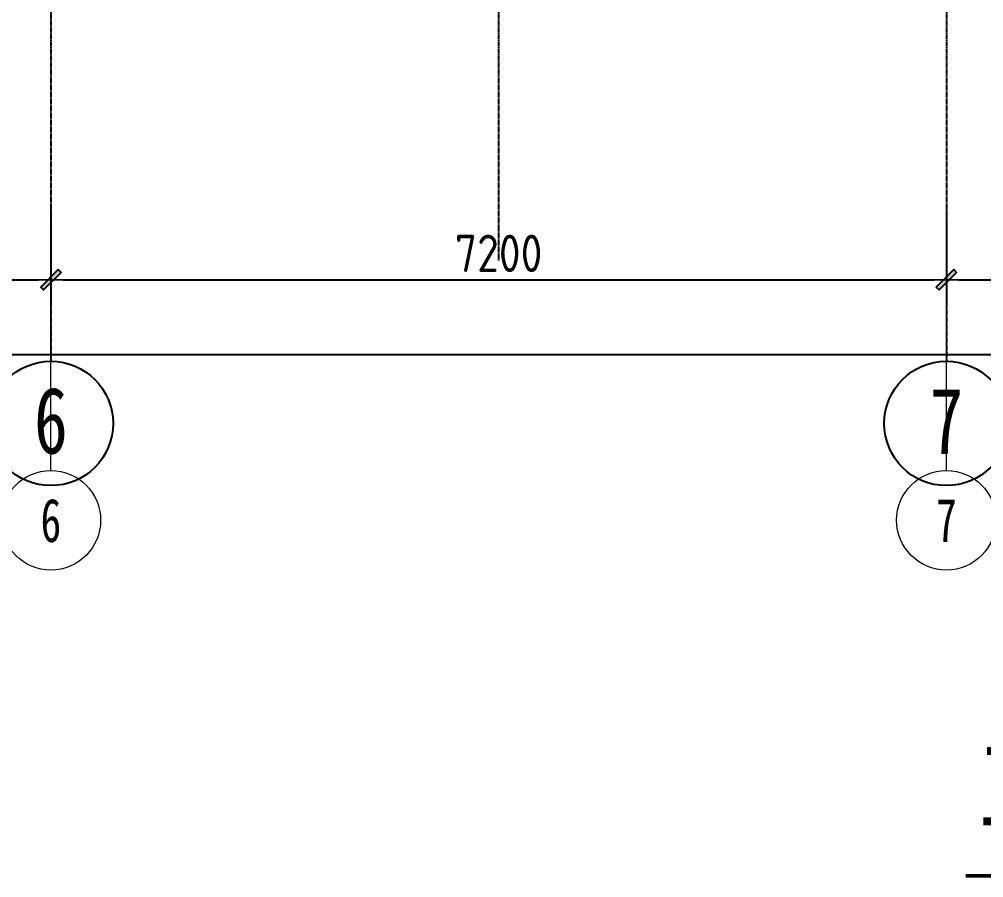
# Model space of a CAD drawing. Header units: millimetres. Extents: x 33621 to 401573, y -91663 to 133135.
# Drawn here: x 74442 to 82197, y 34654 to 41556 of the extents above; entities that cross this region are included whole.
import ezdxf
from ezdxf.enums import TextEntityAlignment as Align

# ---------------------------------------------------------------- set-up
doc = ezdxf.new("R2010")
doc.units = ezdxf.units.MM
doc.header["$LTSCALE"] = 10
doc.linetypes.add('CENTER2', pattern=[1.125, 0.75, -0.125, 0.125, -0.125])
doc.layers.get('0').update_dxf_attribs({"color": 253})
doc.layers.get('Defpoints').update_dxf_attribs({"color": 250})
doc.layers.add('0a', color=253, linetype='Continuous', plot=False)
doc.layers.add('AXIS【轴号】', color=253, linetype='Continuous', lineweight=0)
for name, color, linetype in [('Dim【尺寸标注】', 253, 'Continuous'), ('GRID', 253, 'CENTER2'), ('PUB_DIM', 253, 'Continuous'), ('TEXT', 253, 'Continuous'), ('THICK', 253, 'Continuous')]:
    doc.layers.add(name, color=color, linetype=linetype)
doc.styles.add('BZHZ1', font='', dxfattribs={"width": 0.8})
doc.styles.add('CCD_DIM', font='ARCHS.SHX')
doc.styles.add('TSSD_Norm', font='Tssdeng.shx', dxfattribs={"width": 0.75, "bigfont": 'hztxt.shx'})
doc.styles.add('宋体', font='', dxfattribs={"width": 0.7})
doc.styles.get('BZHZ1').set_extended_font_data('仿宋_GB2312')
doc.styles.get('宋体').set_extended_font_data('SimSun')
doc.dimstyles.new('ZL_1：100', dxfattribs={"dimtxt": 3, "dimasz": 1, "dimexe": 2, "dimexo": 2, "dimgap": 0.6, "dimtad": 1, "dimdec": 0, "dimrnd": 5, "dimdsep": 46, "dimtxsty": 'CCD_DIM', "dimblk": 'WS-cj', "dimblk1": 'WS-cj', "dimblk2": 'WS-cj', "dimcen": 1, "dimclrd": 44, "dimclre": 44, "dimclrt": 2, "dimadec": 0, "dimazin": 2, "dimtfac": 1, "dimtdec": 0, "dimtix": 1, "dimtmove": 2, "dimatfit": 3, "dimldrblk": 'hl_arrow2', "dimfxl": 5, "dimfxlon": 1, "dimarcsym": 0})

# ---------------------------------------------------------------- blocks, each defined once
blk = doc.blocks.new('海龙0425175846')
at = {"layer": 'GRID', "ltscale": 0.01}
for p, q in [((-91.558, 257.02), (-91.558, 41.97)), ((-55.558, 257.02), (-55.558, 50.038)), ((-19.558, 257.02), (-19.558, 41.97))]:
    blk.add_line(p, q, dxfattribs=at)
at = {"layer": 'GRID', "color": 3, "linetype": 'Continuous'}
for centre in [(-91.558, 36.97), (-19.558, 36.97)]:
    blk.add_circle(centre, 5, dxfattribs=at)
at = {"layer": 'THICK', "const_width": 0.3}
blk.add_lwpolyline([(-18.006, 0.6), (50.891, 0.6)], dxfattribs=at)
at = {"layer": 'GRID', "color": 3, "linetype": 'Continuous', "style": 'BZHZ1', "width": 0.75}
for s, p in [('6', (-91.558, 37.173)), ('7', (-19.558, 37.173))]:
    blk.add_text(s, height=5.333, dxfattribs=at).set_placement(p, align=Align.MIDDLE)
at = {"layer": 'TEXT', "style": 'TSSD_Norm', "width": 0.75}
blk.add_text('三层梁配筋平面图', height=7, dxfattribs=at).set_placement((-16.937, 1.945), align=Align.BOTTOM_LEFT)
blk = doc.blocks.new('hl_Axis-A1')
at = {"color": 150, "ltscale": 2}
blk.add_line((21.333, 0), (0, 0), dxfattribs=at)
at = {"color": 150}
blk.add_circle((25.333, 0), 4, dxfattribs=at)
at = {"color": 50, "style": '宋体', "width": 0.7}
blk.add_attdef('轴号', text='', height=3.5, dxfattribs=at).set_placement((25.333, 0), align=Align.MIDDLE_CENTER)
blk = doc.blocks.new('WS-cj')
blk.add_hatch(color=2).paths.add_polyline_path([(0.588, 0.818), (-0.818, -0.588), (-0.588, -0.818), (0.818, 0.588)])
at = {"color": 2, "linetype": 'ByBlock', "lineweight": 0}
for p, q in [((-1.1, 0), (0, 0)), ((0, 0), (1.1, 0))]:
    blk.add_line(p, q, dxfattribs=at)
at = {"color": 2}
blk.add_lwpolyline([(0.588, 0.818), (-0.818, -0.588), (-0.588, -0.818), (0.818, 0.588)], close=True, dxfattribs=at)
blk = doc.blocks.new('*D244')
at = {"layer": 'Defpoints', "color": 0, "transparency": 16777216}
for p in [(-15662.3, -18683.9), (-8462.3, -18683.9), (-8462.3, -19283.9)]:
    blk.add_point(p, dxfattribs=at)
at = {"layer": 'Dim【尺寸标注】', "color": 44, "lineweight": -2, "transparency": 16777216}
for p, q in [((-15662.3, -18783.9), (-15662.3, -19483.9)), ((-8462.3, -18783.9), (-8462.3, -19483.9)), ((-15562.3, -19283.9), (-8562.3, -19283.9))]:
    blk.add_line(p, q, dxfattribs=at)
at = {"layer": 'Dim【尺寸标注】', "color": 44, "lineweight": -2, "transparency": 16777216, "xscale": 100, "yscale": 100, "zscale": 100, "rotation": 180}
blk.add_blockref('WS-cj', (-15662.3, -19283.9), dxfattribs=at)
at = {"layer": 'Dim【尺寸标注】', "color": 44, "lineweight": -2, "transparency": 16777216, "xscale": 100, "yscale": 100, "zscale": 100}
blk.add_blockref('WS-cj', (-8462.3, -19283.9), dxfattribs=at)
at = {"layer": 'Dim【尺寸标注】', "color": 2, "transparency": 16777216, "insert": (-12062.3, -19071.4), "char_height": 300, "attachment_point": 5, "style": 'CCD_DIM'}
blk.add_mtext('7200', dxfattribs=at)
blk = doc.blocks.new('hl_arrow2')
at = {"color": 2}
blk.add_line((-0.2, 0), (-1, 0), dxfattribs=at)
blk.add_lwpolyline([(-0.2, 0), (-0.9, -0.7), (-0.7, -0.9), (0, 0), (-0.7, 0.9), (-0.9, 0.7)], close=True, dxfattribs=at)
blk = doc.blocks.new('*D245')
at = {"layer": 'Defpoints', "color": 0, "transparency": 16777216}
for p in [(-8462.3, -18683.9), (-1262.3, -18683.9), (-1262.3, -19283.9)]:
    blk.add_point(p, dxfattribs=at)
at = {"layer": 'Dim【尺寸标注】', "color": 44, "lineweight": -2, "transparency": 16777216}
for p, q in [((-8462.3, -18783.9), (-8462.3, -19483.9)), ((-1262.3, -18783.9), (-1262.3, -19483.9)), ((-8362.3, -19283.9), (-1362.3, -19283.9))]:
    blk.add_line(p, q, dxfattribs=at)
at = {"layer": 'Dim【尺寸标注】', "color": 44, "lineweight": -2, "transparency": 16777216, "xscale": 100, "yscale": 100, "zscale": 100, "rotation": 180}
blk.add_blockref('WS-cj', (-8462.3, -19283.9), dxfattribs=at)
at = {"layer": 'Dim【尺寸标注】', "color": 44, "lineweight": -2, "transparency": 16777216, "xscale": 100, "yscale": 100, "zscale": 100}
blk.add_blockref('WS-cj', (-1262.3, -19283.9), dxfattribs=at)
at = {"layer": 'Dim【尺寸标注】', "color": 2, "transparency": 16777216, "insert": (-4862.3, -19071.4), "char_height": 300, "attachment_point": 5, "style": 'CCD_DIM'}
blk.add_mtext('7200', dxfattribs=at)
blk = doc.blocks.new('*D246')
at = {"layer": 'Defpoints', "color": 0, "transparency": 16777216}
for p in [(-1262.3, -18683.9), (5937.7, -18683.9), (5937.7, -19283.9)]:
    blk.add_point(p, dxfattribs=at)
at = {"layer": 'Dim【尺寸标注】', "color": 44, "lineweight": -2, "transparency": 16777216}
for p, q in [((-1262.3, -18783.9), (-1262.3, -19483.9)), ((5937.7, -18783.9), (5937.7, -19483.9)), ((-1162.3, -19283.9), (5837.7, -19283.9))]:
    blk.add_line(p, q, dxfattribs=at)
at = {"layer": 'Dim【尺寸标注】', "color": 44, "lineweight": -2, "transparency": 16777216, "xscale": 100, "yscale": 100, "zscale": 100, "rotation": 180}
blk.add_blockref('WS-cj', (-1262.3, -19283.9), dxfattribs=at)
at = {"layer": 'Dim【尺寸标注】', "color": 44, "lineweight": -2, "transparency": 16777216, "xscale": 100, "yscale": 100, "zscale": 100}
blk.add_blockref('WS-cj', (5937.7, -19283.9), dxfattribs=at)
at = {"layer": 'Dim【尺寸标注】', "color": 2, "transparency": 16777216, "insert": (2337.7, -19071.4), "char_height": 300, "attachment_point": 5, "style": 'CCD_DIM'}
blk.add_mtext('7200', dxfattribs=at)
blk = doc.blocks.new('*D255')
at = {"layer": 'Defpoints', "color": 0, "transparency": 16777216}
for p in [(-44462.3, -18683.9), (49137.7, -18683.9), (49137.7, -19883.9)]:
    blk.add_point(p, dxfattribs=at)
at = {"layer": 'Dim【尺寸标注】', "color": 44, "lineweight": -2, "transparency": 16777216}
for p, q in [((-44462.3, -19383.9), (-44462.3, -20083.9)), ((49137.7, -19383.9), (49137.7, -20083.9)), ((-44362.3, -19883.9), (49037.7, -19883.9))]:
    blk.add_line(p, q, dxfattribs=at)
at = {"layer": 'Dim【尺寸标注】', "color": 44, "lineweight": -2, "transparency": 16777216, "xscale": 100, "yscale": 100, "zscale": 100, "rotation": 180}
blk.add_blockref('WS-cj', (-44462.3, -19883.9), dxfattribs=at)
at = {"layer": 'Dim【尺寸标注】', "color": 44, "lineweight": -2, "transparency": 16777216, "xscale": 100, "yscale": 100, "zscale": 100}
blk.add_blockref('WS-cj', (49137.7, -19883.9), dxfattribs=at)
at = {"layer": 'Dim【尺寸标注】', "color": 2, "transparency": 16777216, "insert": (2337.7, -19677.6), "char_height": 300, "attachment_point": 5, "style": 'CCD_DIM'}
blk.add_mtext('93600', dxfattribs=at)
blk = doc.blocks.new('ZL_061117299')
at = {"layer": 'AXIS【轴号】'}
ref = blk.add_blockref('hl_Axis-A1', (-8462.3, -18683.9), dxfattribs=dict(at, xscale=100, yscale=100, zscale=100, rotation=270))
ref.add_attrib('轴号', '6', dxfattribs={"layer": '0', "color": 2, "height": 350, "style": '宋体', "width": 0.7}).set_placement((-8462.3, -21217.2), align=Align.MIDDLE_CENTER)
ref = blk.add_blockref('hl_Axis-A1', (-1262.3, -18683.9), dxfattribs=dict(at, xscale=100, yscale=100, zscale=100, rotation=270))
ref.add_attrib('轴号', '7', dxfattribs={"layer": '0', "color": 2, "height": 350, "style": '宋体', "width": 0.7}).set_placement((-1262.3, -21217.2), align=Align.MIDDLE_CENTER)
at = {"layer": 'Dim【尺寸标注】'}
for p1, p2, distance, picture, middle in [((-44462.3, -18683.9), (49137.7, -18683.9), -1200, '*D255', (2337.7, -19677.6)), ((-15662.3, -18683.9), (-8462.3, -18683.9), -600, '*D244', (-12062.3, -19071.4)), ((-8462.3, -18683.9), (-1262.3, -18683.9), -600, '*D245', (-4862.3, -19071.4)), ((-1262.3, -18683.9), (5937.7, -18683.9), -600, '*D246', (2337.7, -19071.4))]:
    dim = blk.add_aligned_dim(p1=p1, p2=p2, distance=distance, dimstyle='ZL_1：100', dxfattribs=at)
    dim.commit()
    dim.dimension.update_dxf_attribs({"geometry": picture, "text_midpoint": middle})

msp = doc.modelspace()

# ---------------------------------------------------------------- block references
at = {"layer": '0a', "xscale": 100, "yscale": 100, "zscale": 100}
msp.add_blockref('海龙0425175846', (83852.3, 34609.4), dxfattribs=at)
at = {"layer": 'PUB_DIM'}
msp.add_blockref('ZL_061117299', (83158.8, 58745.3), dxfattribs=at)

doc.saveas('drawing.dxf')
